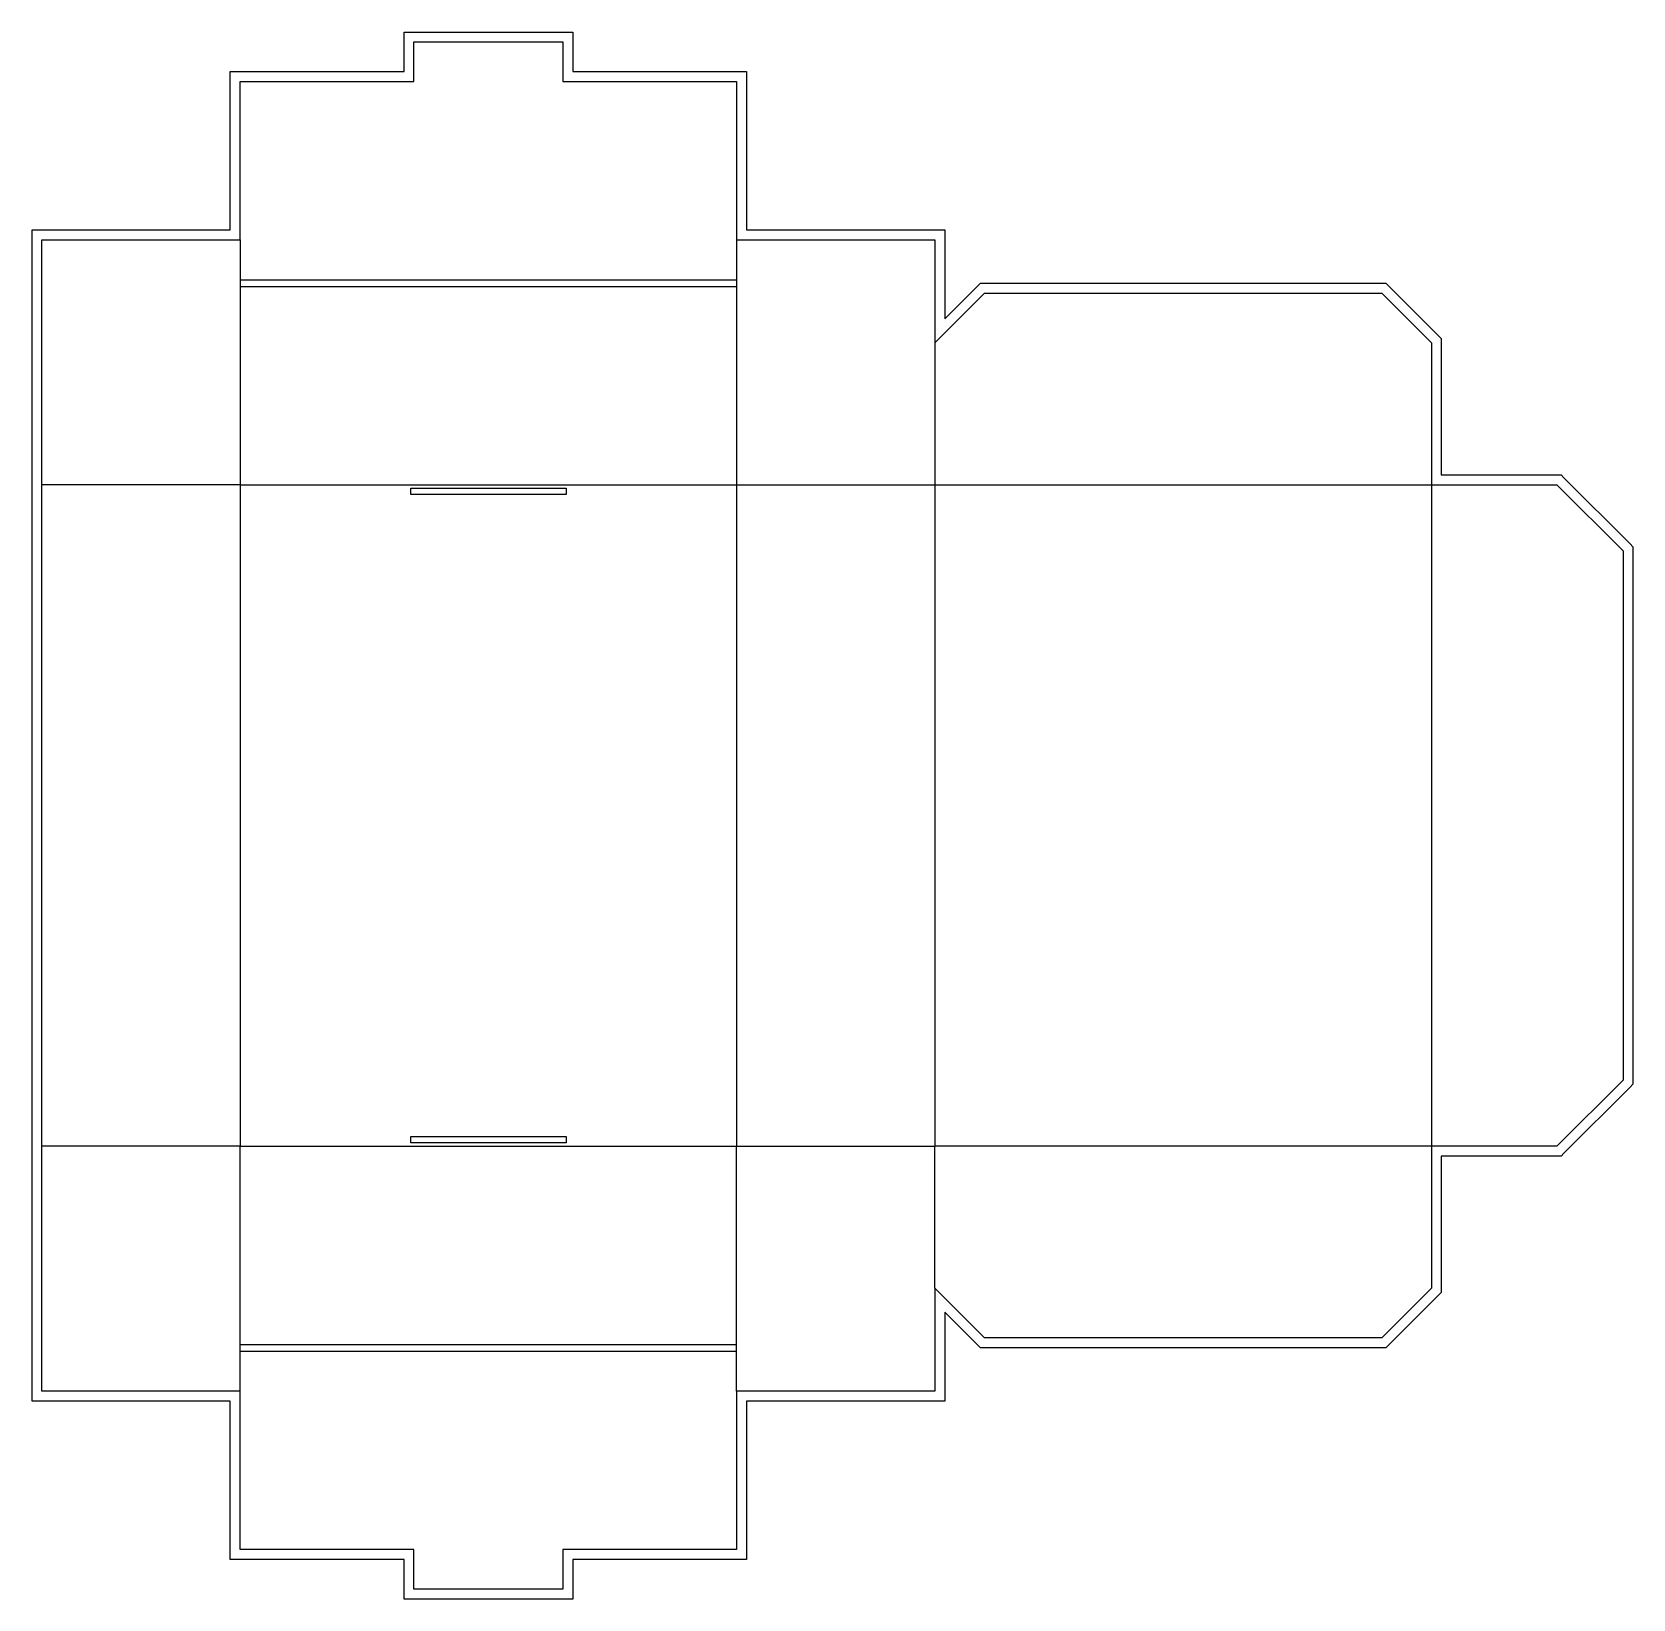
# Model space of a CAD drawing. Header units: millimetres. Extents: x -3 to 481, y -337 to 137.
import ezdxf

# ---------------------------------------------------------------- set-up
doc = ezdxf.new("R2010")
doc.units = ezdxf.units.MM
for name, color, linetype in [('Bleed', 2, 'CONTINUOUS'), ('CreaseLine', 3, 'CONTINUOUS'), ('CutContour', 1, 'CONTINUOUS')]:
    doc.layers.add(name, color=color, linetype=linetype)

msp = doc.modelspace()

# ---------------------------------------------------------------- linework, layer by layer
at = {"layer": 'Bleed'}
msp.add_lwpolyline([(-3, -200.22), (-3, 0), (-3, 74.11), (-3, 77.11), (0, 77.11), (57, 77.11), (57, 122), (57, 125), (60, 125), (109.58, 125), (109.58, 134), (109.58, 137), (112.58, 137), (157.65, 137), (160.65, 137), (160.65, 134), (160.65, 125), (210.22, 125), (213.22, 125), (213.22, 122), (213.22, 77.11), (270.23, 77.11), (273.23, 77.11), (273.23, 74.11), (273.23, 50.22), (283.13, 60.12), (284, 61), (285.25, 61), (405.43, 61), (406.67, 61), (407.55, 60.12), (422.57, 45.1), (423.45, 44.22), (423.45, 42.98), (423.45, 3), (458.43, 3), (459.67, 3), (460.55, 2.12), (480.57, -17.9), (481.45, -18.78), (481.45, -20.02), (481.45, -180.2), (481.45, -181.45), (480.57, -182.32), (460.55, -202.35), (459.67, -203.22), (458.43, -203.22), (423.45, -203.22), (423.45, -243.2), (423.45, -244.45), (422.57, -245.32), (407.55, -260.35), (406.67, -261.23), (405.43, -261.23), (285.25, -261.23), (284, -261.23), (283.13, -260.35), (273.23, -250.45), (273.23, -274.34), (273.23, -277.34), (270.23, -277.34), (213.22, -277.34), (213.22, -322.23), (213.22, -325.23), (210.22, -325.23), (160.65, -325.23), (160.65, -334.23), (160.65, -337.23), (157.65, -337.23), (112.58, -337.23), (109.58, -337.23), (109.58, -334.23), (109.58, -325.23), (60, -325.23), (57, -325.23), (57, -322.23), (57, -277.34), (0, -277.34), (-3, -277.34), (-3, -274.34)], close=True, dxfattribs=at)
at = {"layer": 'CreaseLine'}
for points in [[(60, 62), (210.22, 62)], [(60, 60), (210.22, 60)], [(60, 0), (0, 0)], [(60, 0), (60, -200.22)], [(60, 0), (210.22, 0)], [(210.22, 0), (210.22, -200.22)], [(210.22, 0), (270.23, 0)], [(270.23, 0), (270.23, -200.22)], [(270.23, 0), (420.45, 0), (420.45, -200.22), (270.23, -200.22)], [(60, -200.22), (0, -200.22)], [(60, -200.22), (210.22, -200.22)], [(210.22, -200.22), (270.23, -200.22)], [(60, -260.23), (210.22, -260.23)], [(60, -262.23), (210.22, -262.23)]]:
    msp.add_lwpolyline(points, dxfattribs=at)
at = {"layer": 'CutContour'}
for points in [[(0, -200.22), (0, 0), (0, 74.11), (60, 74.11), (60, 122), (112.58, 122), (112.58, 134), (157.65, 134), (157.65, 122), (210.22, 122), (210.22, 74.11), (270.23, 74.11), (270.23, 42.98), (285.25, 58), (405.43, 58), (420.45, 42.98), (420.45, 0), (458.43, 0), (478.45, -20.02), (478.45, -180.2), (458.43, -200.22), (420.45, -200.22), (420.45, -243.2), (405.43, -258.23), (285.25, -258.23), (270.23, -243.2), (270.23, -274.34), (210.22, -274.34), (210.22, -322.23), (157.65, -322.23), (157.65, -334.23), (112.58, -334.23), (112.58, -322.23), (60, -322.23), (60, -274.34), (0, -274.34)], [(111.58, -1), (158.65, -1), (158.65, -3), (111.58, -3)], [(111.58, -197.22), (158.65, -197.22), (158.65, -199.22), (111.58, -199.22)]]:
    msp.add_lwpolyline(points, close=True, dxfattribs=at)
for points in [[(60, 74.11), (60, 0)], [(210.22, 74.11), (210.22, 0)], [(270.23, 42.98), (270.23, 0)], [(60, -274.34), (60, -200.22)], [(210.22, -274.34), (210.22, -200.22)], [(270.23, -243.2), (270.23, -200.22)]]:
    msp.add_lwpolyline(points, dxfattribs=at)

doc.saveas('drawing.dxf')
